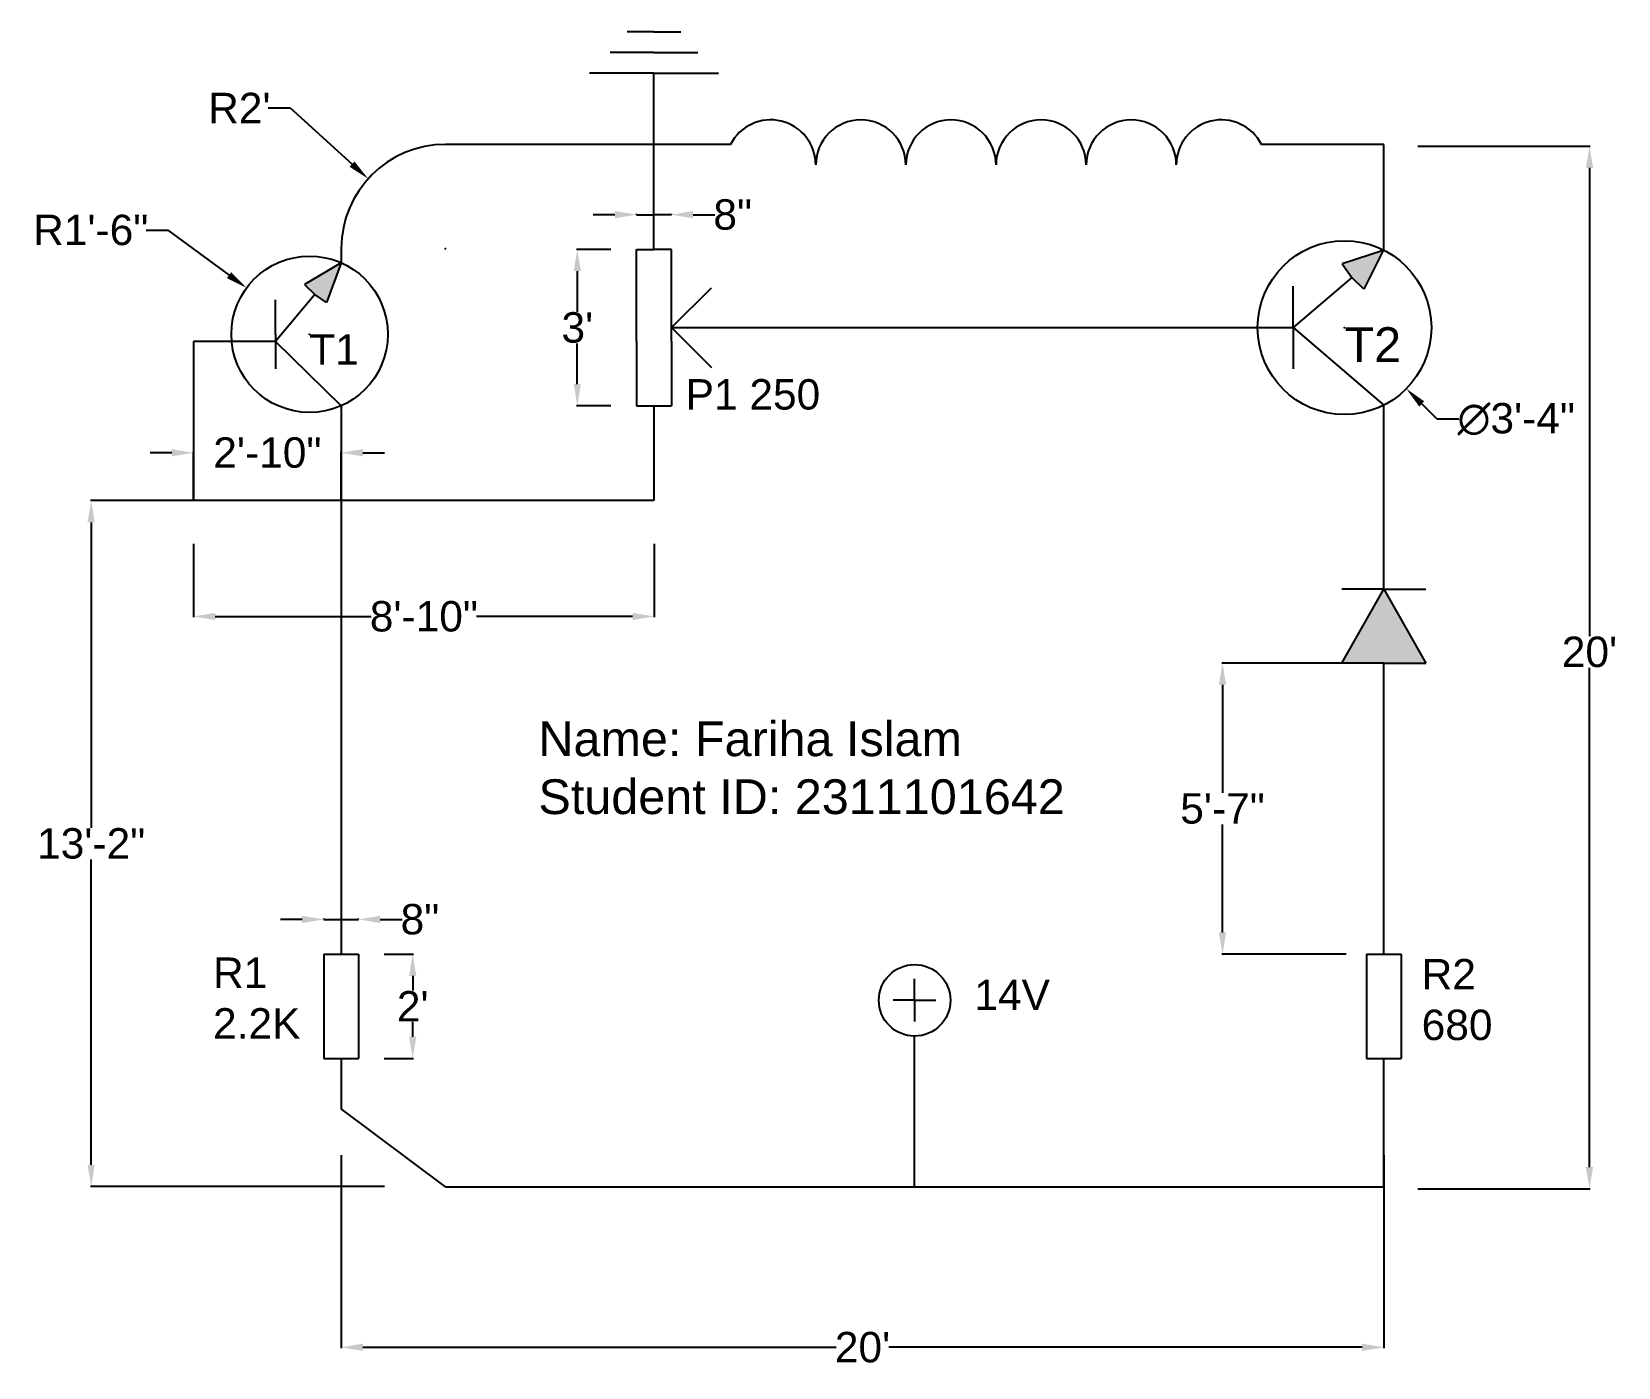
# Model space of a CAD drawing. Header units: inches. Extents: x 24 to 389, y -16 to 291.
import ezdxf

# ---------------------------------------------------------------- set-up
doc = ezdxf.new("R2010")
doc.units = ezdxf.units.IN
doc.header["$MEASUREMENT"] = 0
doc.styles.get("Standard").update_dxf_attribs({"font": 'arial.ttf'})
doc.dimstyles.get("Standard").update_dxf_attribs({"dimtxt": 7, "dimasz": 5, "dimexe": 0.18, "dimexo": 0.0625, "dimgap": 0.09, "dimtad": 0, "dimtih": 1, "dimtoh": 1, "dimdec": 0, "dimzin": 0, "dimdsep": 46, "dimlunit": 3, "dimtxsty": 'Standard', "dimcen": 0.09, "dimadec": 0, "dimazin": 0, "dimtfac": 1, "dimtdec": 0, "dimtofl": 0, "dimtmove": 0, "dimatfit": 3, "dimfxl": 1, "dimtolj": 1, "dimtzin": 0, "dimarcsym": 0})

# ---------------------------------------------------------------- blocks, each defined once
blk = doc.blocks.new('*D8')
at = {"color": 0, "lineweight": -2, "transparency": 16777216}
for p, q in [((95.38, 32.79), (95.38, -11.65)), ((335.38, 32.79), (335.38, -11.65)), ((100.38, -11.47), (209.29, -11.47)), ((330.38, -11.47), (221.47, -11.47))]:
    blk.add_line(p, q, dxfattribs=at)
at = {"color": 0, "transparency": 16777216}
for points in [[(100.38, -10.63), (100.38, -12.3), (95.38, -11.47)], [(330.38, -10.63), (330.38, -12.3), (335.38, -11.47)]]:
    blk.add_solid(points, dxfattribs=at)
at = {"layer": 'Defpoints', "color": 0, "transparency": 16777216}
for p in [(95.38, 32.85), (335.38, 32.85), (335.38, -11.47)]:
    blk.add_point(p, dxfattribs=at)
at = {"color": 0, "transparency": 16777216, "insert": (215.38, -11.47), "char_height": 7, "attachment_point": 5}
blk.add_mtext("\\A1;20'", dxfattribs=at)
blk = doc.blocks.new('*D9')
at = {"color": 0, "lineweight": -2, "transparency": 16777216}
for p, q in [((343.19, 265.01), (382.9, 265.01)), ((382.72, 260.01), (382.72, 152.25)), ((382.72, 30.01), (382.72, 144.92)), ((343.19, 25.01), (382.9, 25.01))]:
    blk.add_line(p, q, dxfattribs=at)
at = {"color": 0, "transparency": 16777216}
for points in [[(381.89, 260.01), (383.56, 260.01), (382.72, 265.01)], [(381.89, 30.01), (383.56, 30.01), (382.72, 25.01)]]:
    blk.add_solid(points, dxfattribs=at)
at = {"layer": 'Defpoints', "color": 0, "transparency": 16777216}
for p in [(343.13, 265.01), (343.13, 25.01), (382.72, 25.01)]:
    blk.add_point(p, dxfattribs=at)
at = {"color": 0, "transparency": 16777216, "insert": (382.72, 148.58), "char_height": 7, "attachment_point": 5}
blk.add_mtext("\\A1;20'", dxfattribs=at)
blk = doc.blocks.new('*D10')
at = {"color": 0, "lineweight": -2, "transparency": 16777216}
for p, q in [((95.32, 183.44), (37.64, 183.44)), ((37.82, 178.44), (37.82, 108.15)), ((37.82, 30.54), (37.82, 100.82)), ((105.36, 25.54), (37.64, 25.54))]:
    blk.add_line(p, q, dxfattribs=at)
at = {"color": 0, "transparency": 16777216}
for points in [[(36.98, 178.44), (38.65, 178.44), (37.82, 183.44)], [(36.98, 30.54), (38.65, 30.54), (37.82, 25.54)]]:
    blk.add_solid(points, dxfattribs=at)
at = {"layer": 'Defpoints', "color": 0, "transparency": 16777216}
for p in [(37.82, 183.44), (95.38, 183.44), (105.43, 25.54)]:
    blk.add_point(p, dxfattribs=at)
at = {"color": 0, "transparency": 16777216, "insert": (37.82, 104.49), "char_height": 7, "attachment_point": 5}
blk.add_mtext('\\A1;13\'-2"', dxfattribs=at)
blk = doc.blocks.new('*D11')
at = {"color": 0, "lineweight": -2, "transparency": 16777216}
for p, q in [((61.38, 173.49), (61.38, 156.59)), ((167.44, 173.49), (167.44, 156.59)), ((66.38, 156.77), (102.29, 156.77)), ((162.44, 156.77), (126.52, 156.77))]:
    blk.add_line(p, q, dxfattribs=at)
at = {"color": 0, "transparency": 16777216}
for points in [[(66.38, 157.61), (66.38, 155.94), (61.38, 156.77)], [(162.44, 157.61), (162.44, 155.94), (167.44, 156.77)]]:
    blk.add_solid(points, dxfattribs=at)
at = {"layer": 'Defpoints', "color": 0, "transparency": 16777216}
for p in [(61.38, 173.56), (167.44, 173.56), (167.44, 156.77)]:
    blk.add_point(p, dxfattribs=at)
at = {"color": 0, "transparency": 16777216, "insert": (114.41, 156.77), "char_height": 7, "attachment_point": 5}
blk.add_mtext('\\A1;8\'-10"', dxfattribs=at)
blk = doc.blocks.new('*D15')
at = {"color": 0, "lineweight": -2, "transparency": 16777216}
for p, q in [((328.48, 146.04), (298.07, 146.04)), ((298.25, 141.04), (298.25, 116.19)), ((298.25, 84.04), (298.25, 108.89)), ((326.73, 79.04), (298.07, 79.04))]:
    blk.add_line(p, q, dxfattribs=at)
at = {"color": 0, "transparency": 16777216}
for points in [[(297.41, 141.04), (299.08, 141.04), (298.25, 146.04)], [(297.41, 84.04), (299.08, 84.04), (298.25, 79.04)]]:
    blk.add_solid(points, dxfattribs=at)
at = {"layer": 'Defpoints', "color": 0, "transparency": 16777216}
for p in [(298.25, 146.04), (328.54, 146.04), (326.79, 79.04)]:
    blk.add_point(p, dxfattribs=at)
at = {"color": 0, "transparency": 16777216, "insert": (298.25, 112.54), "char_height": 7, "attachment_point": 5}
blk.add_mtext('\\A1;5\'-7"', dxfattribs=at)
blk = doc.blocks.new('*D16')
at = {"color": 0, "lineweight": -2, "transparency": 16777216}
for p, q in [((105.27, 79.04), (112.02, 79.04)), ((111.84, 74.04), (111.84, 70.64)), ((111.84, 60.04), (111.84, 63.43)), ((105.27, 55.04), (112.02, 55.04))]:
    blk.add_line(p, q, dxfattribs=at)
at = {"color": 0, "transparency": 16777216}
for points in [[(111, 74.04), (112.67, 74.04), (111.84, 79.04)], [(111, 60.04), (112.67, 60.04), (111.84, 55.04)]]:
    blk.add_solid(points, dxfattribs=at)
at = {"layer": 'Defpoints', "color": 0, "transparency": 16777216}
for p in [(105.2, 79.04), (105.2, 55.04), (111.84, 55.04)]:
    blk.add_point(p, dxfattribs=at)
at = {"color": 0, "transparency": 16777216, "insert": (111.84, 67.04), "char_height": 7, "attachment_point": 5}
blk.add_mtext("\\A1;2'", dxfattribs=at)
blk = doc.blocks.new('*D18')
at = {"color": 0, "lineweight": -2, "transparency": 16777216}
for p, q in [((157.42, 241.26), (149.55, 241.26)), ((149.73, 236.26), (149.73, 226.93)), ((149.73, 210.26), (149.73, 219.6)), ((157.42, 205.26), (149.55, 205.26))]:
    blk.add_line(p, q, dxfattribs=at)
at = {"color": 0, "transparency": 16777216}
for points in [[(148.9, 236.26), (150.56, 236.26), (149.73, 241.26)], [(148.9, 210.26), (150.56, 210.26), (149.73, 205.26)]]:
    blk.add_solid(points, dxfattribs=at)
at = {"layer": 'Defpoints', "color": 0, "transparency": 16777216}
for p in [(157.49, 241.26), (149.73, 205.26), (157.49, 205.26)]:
    blk.add_point(p, dxfattribs=at)
at = {"color": 0, "transparency": 16777216, "insert": (149.73, 223.26), "char_height": 7, "attachment_point": 5}
blk.add_mtext("\\A1;3'", dxfattribs=at)
blk = doc.blocks.new('*D19')
at = {"color": 0, "lineweight": -2, "transparency": 16777216}
for p, q in [((158.38, 249.26), (153.38, 249.26)), ((163.38, 249.33), (163.38, 249.44)), ((171.38, 249.33), (171.38, 249.44)), ((176.38, 249.26), (181.38, 249.26))]:
    blk.add_line(p, q, dxfattribs=at)
at = {"color": 0, "transparency": 16777216}
for points in [[(158.38, 250.1), (158.38, 248.43), (163.38, 249.26)], [(176.38, 250.1), (176.38, 248.43), (171.38, 249.26)]]:
    blk.add_solid(points, dxfattribs=at)
at = {"layer": 'Defpoints', "color": 0, "transparency": 16777216}
for p in [(163.38, 249.26), (171.38, 249.26), (171.38, 249.26)]:
    blk.add_point(p, dxfattribs=at)
at = {"color": 0, "transparency": 16777216, "insert": (185.5, 249.26), "char_height": 7, "attachment_point": 5}
blk.add_mtext('\\A1;8"', dxfattribs=at)
blk = doc.blocks.new('*D20')
at = {"color": 0, "lineweight": -2, "transparency": 16777216}
for p, q in [((86.38, 87.04), (81.38, 87.04)), ((91.38, 87.1), (91.38, 87.22)), ((99.38, 87.1), (99.38, 87.22)), ((104.38, 87.04), (109.38, 87.04))]:
    blk.add_line(p, q, dxfattribs=at)
at = {"color": 0, "transparency": 16777216}
for points in [[(86.38, 87.87), (86.38, 86.2), (91.38, 87.04)], [(104.38, 87.87), (104.38, 86.2), (99.38, 87.04)]]:
    blk.add_solid(points, dxfattribs=at)
at = {"layer": 'Defpoints', "color": 0, "transparency": 16777216}
for p in [(91.38, 87.04), (99.38, 87.04), (99.38, 87.04)]:
    blk.add_point(p, dxfattribs=at)
at = {"color": 0, "transparency": 16777216, "insert": (113.5, 87.04), "char_height": 7, "attachment_point": 5}
blk.add_mtext('\\A1;8"', dxfattribs=at)
blk = doc.blocks.new('*D21')
at = {"color": 0, "lineweight": -2, "transparency": 16777216}
for p, q in [((56.38, 194.46), (51.38, 194.46)), ((61.38, 183.5), (61.38, 194.64)), ((95.38, 183.5), (95.38, 194.64)), ((100.38, 194.46), (105.38, 194.46))]:
    blk.add_line(p, q, dxfattribs=at)
at = {"color": 0, "transparency": 16777216}
for points in [[(56.38, 195.29), (56.38, 193.62), (61.38, 194.46)], [(100.38, 195.29), (100.38, 193.62), (95.38, 194.46)]]:
    blk.add_solid(points, dxfattribs=at)
at = {"layer": 'Defpoints', "color": 0, "transparency": 16777216}
for p in [(95.38, 194.46), (61.38, 183.44), (95.38, 183.44)]:
    blk.add_point(p, dxfattribs=at)
at = {"color": 0, "transparency": 16777216, "insert": (78.38, 194.46), "char_height": 7, "attachment_point": 5}
blk.add_mtext('\\A1;2\'-10"', dxfattribs=at)
blk = doc.blocks.new('*D30')
at = {"color": 0, "lineweight": -2, "transparency": 16777216}
for p, q in [((78.59, 273.82), (83.59, 273.82)), ((83.59, 273.82), (97.87, 260.89)), ((119.29, 241.44), (119.47, 241.44)), ((119.38, 241.35), (119.38, 241.53))]:
    blk.add_line(p, q, dxfattribs=at)
at = {"color": 0, "transparency": 16777216}
blk.add_solid([(98.43, 261.51), (97.31, 260.28), (101.58, 257.54)], dxfattribs=at)
at = {"layer": 'Defpoints', "color": 0, "transparency": 16777216}
for p in [(101.58, 257.54), (119.38, 241.44)]:
    blk.add_point(p, dxfattribs=at)
at = {"color": 0, "transparency": 16777216, "insert": (71.93, 273.82), "char_height": 7, "attachment_point": 5}
blk.add_mtext("\\A1;R2'", dxfattribs=at)
blk = doc.blocks.new('*D31')
at = {"color": 0, "lineweight": -2, "transparency": 16777216}
for p, q in [((50.46, 245.71), (55.46, 245.71)), ((55.46, 245.71), (69.57, 235.34)), ((88.01, 221.73), (88.19, 221.73)), ((88.1, 221.64), (88.1, 221.82))]:
    blk.add_line(p, q, dxfattribs=at)
at = {"color": 0, "transparency": 16777216}
blk.add_solid([(70.06, 236.02), (69.07, 234.67), (73.6, 232.38)], dxfattribs=at)
at = {"layer": 'Defpoints', "color": 0, "transparency": 16777216}
for p in [(73.6, 232.38), (88.1, 221.73)]:
    blk.add_point(p, dxfattribs=at)
at = {"color": 0, "transparency": 16777216, "insert": (37.72, 245.71), "char_height": 7, "attachment_point": 5}
blk.add_mtext('\\A1;R1\'-6"', dxfattribs=at)
blk = doc.blocks.new('*D34')
at = {"color": 0, "lineweight": -2, "transparency": 16777216}
for p, q in [((326.23, 223.26), (326.41, 223.26)), ((326.32, 223.17), (326.32, 223.35)), ((347.66, 202.18), (344.11, 205.7)), ((352.66, 202.18), (347.66, 202.18))]:
    blk.add_line(p, q, dxfattribs=at)
at = {"color": 0, "transparency": 16777216}
blk.add_solid([(344.69, 206.29), (343.52, 205.1), (340.55, 209.21)], dxfattribs=at)
at = {"layer": 'Defpoints', "color": 0, "transparency": 16777216}
for p in [(312.09, 237.32), (340.55, 209.21)]:
    blk.add_point(p, dxfattribs=at)
at = {"color": 0, "transparency": 16777216, "insert": (365.87, 202.18), "char_height": 7, "attachment_point": 5}
blk.add_mtext('\\A1;∅3\'-4"', dxfattribs=at)

msp = doc.modelspace()

# ---------------------------------------------------------------- hatches: boundary and pattern name
at = {"true_color": 0x000000}
h = msp.add_hatch(color=18, dxfattribs=at)
h.dxf.hatch_style = 1
h.paths.add_polyline_path([(95.38, 238.19), (86.96, 233.22), (89.29, 230.9), (91.99, 229.03)])
h.paths.add_polyline_path([(335.25, 240.98), (325.8, 237.95), (328.02, 234.8), (330.78, 232.12)])
h = msp.add_hatch(color=18, dxfattribs=at)
h.dxf.hatch_style = 1
h.paths.add_polyline_path([(335.38, 163.04), (325.7, 146.04), (331.38, 146.04), (335.38, 146.04)])
h.paths.add_polyline_path([(335.38, 163.04), (335.38, 146.04), (339.38, 146.04), (345.05, 146.04)])

# ---------------------------------------------------------------- linework, layer by layer
for p, q in [((167.38, 291.38), (161.17, 291.38)), ((167.38, 291.38), (173.58, 291.38)), ((167.38, 286.6), (157.29, 286.6)), ((167.38, 286.6), (177.46, 286.6)), ((167.38, 281.82), (152.56, 281.82)), ((167.38, 241.26), (167.38, 281.82)), ((167.38, 281.82), (182.2, 281.82)), ((185.01, 265.44), (119.38, 265.44)), ((335.38, 265.44), (307.22, 265.44)), ((335.38, 241.09), (335.38, 265.44)), ((163.38, 249.26), (167.38, 249.26)), ((171.38, 249.26), (167.38, 249.26)), ((95.38, 241.44), (95.38, 238.19)), ((163.38, 241.26), (167.38, 241.26)), ((163.38, 220.06), (163.38, 241.26)), ((171.38, 241.26), (167.38, 241.26)), ((171.38, 220.06), (171.38, 241.26)), ((335.28, 241.14), (335.25, 240.98)), ((335.38, 241.09), (335.25, 240.98)), ((95.38, 238.19), (86.96, 233.22)), ((95.38, 238.19), (91.99, 229.03)), ((335.25, 240.98), (325.8, 237.95)), ((325.8, 237.95), (328.02, 234.8)), ((335.25, 240.98), (330.78, 232.12)), ((328.02, 234.8), (314.52, 223.26)), ((330.78, 232.12), (328.02, 234.8)), ((89.29, 230.9), (80.24, 220.06)), ((86.96, 233.22), (89.29, 230.9)), ((89.29, 230.9), (87.81, 229.13)), ((91.99, 229.03), (89.29, 230.9)), ((171.38, 223.26), (180.6, 232.42)), ((314.52, 223.26), (314.52, 232.78)), ((80.24, 225.07), (80.24, 229.66)), ((87.81, 229.13), (87.81, 229.13)), ((87.81, 229.13), (87.81, 229.13)), ((87.81, 229.13), (87.81, 229.13)), ((87.81, 229.13), (87.81, 229.13)), ((87.81, 229.13), (87.81, 229.13)), ((80.24, 221.73), (80.24, 225.07)), ((171.38, 223.26), (314.52, 223.26)), ((171.38, 223.26), (180.6, 214.11)), ((314.52, 223.26), (314.52, 213.75)), ((314.52, 223.26), (335.38, 205.43)), ((61.38, 220.06), (61.38, 183.44)), ((80.24, 220.06), (61.38, 220.06)), ((80.24, 221.73), (80.24, 218.39)), ((95.38, 205.26), (80.24, 220.06)), ((88.1, 221.73), (88.1, 221.73)), ((88.1, 221.73), (88.1, 221.73)), ((88.1, 221.73), (88.1, 221.73)), ((163.38, 220.06), (163.38, 205.26)), ((171.38, 220.06), (171.38, 205.26)), ((80.24, 218.39), (80.24, 213.79)), ((95.38, 205.26), (95.38, 79.04)), ((163.38, 205.26), (167.38, 205.26)), ((167.38, 205.26), (167.38, 183.44)), ((167.38, 205.26), (171.38, 205.26)), ((335.38, 163.04), (335.38, 205.43)), ((95.38, 183.44), (61.38, 183.44)), ((167.38, 183.44), (95.38, 183.44)), ((331.38, 163.04), (325.7, 163.04)), ((325.7, 146.04), (335.38, 163.04)), ((335.38, 163.04), (331.38, 163.04)), ((335.38, 163.04), (339.38, 163.04)), ((335.38, 163.04), (345.05, 146.04)), ((339.38, 163.04), (345.05, 163.04)), ((331.38, 146.04), (325.7, 146.04)), ((335.38, 146.04), (331.38, 146.04)), ((335.38, 79.04), (335.38, 146.04)), ((335.38, 146.04), (339.38, 146.04)), ((339.38, 146.04), (345.05, 146.04)), ((91.38, 87.04), (99.38, 87.04)), ((91.38, 79.04), (91.38, 55.04)), ((91.38, 79.04), (99.38, 79.04)), ((99.38, 79.04), (99.38, 55.04)), ((331.38, 79.04), (339.38, 79.04)), ((331.38, 79.04), (331.38, 55.04)), ((339.38, 79.04), (339.38, 55.04)), ((227.38, 68.41), (227.38, 73.33)), ((227.38, 68.41), (222.46, 68.41)), ((227.38, 68.41), (222.46, 68.41)), ((227.38, 68.41), (232.29, 68.41)), ((227.38, 68.41), (227.38, 63.5)), ((227.38, 59.11), (227.38, 60.17)), ((227.38, 25.44), (227.38, 59.11)), ((91.38, 55.04), (99.38, 55.04)), ((95.38, 55.04), (95.38, 43.44)), ((331.38, 55.04), (339.38, 55.04)), ((335.38, 25.44), (335.38, 55.04)), ((119.38, 25.44), (95.38, 43.44)), ((95.38, 43.44), (95.38, 43.44)), ((95.38, 43.44), (95.38, 43.44)), ((119.38, 25.44), (335.38, 25.44))]:
    msp.add_line(p, q)
for centre, radius in [((326.32, 223.26), 20), ((88.1, 221.73), 18), ((227.38, 68.41), 8.24)]:
    msp.add_circle(centre, radius)
for centre, radius, start, end in [((194.24, 260.71), 10.37, 0, 152.8713), ((214.99, 260.71), 10.37, 0, 180), ((235.74, 260.71), 10.37, 0, 180), ((256.49, 260.71), 10.37, 0, 180), ((277.24, 260.71), 10.37, 0, 180), ((297.98, 260.71), 10.37, 27.1287, 180), ((119.38, 241.44), 24, 90, 180)]:
    msp.add_arc(centre, radius, start, end)

# ---------------------------------------------------------------- texts
at = {"attachment_point": 1}
for s, width, heights, insert, char_height in [('T2', 45.0752, [0], (326.32, 223.35), 8), ('T1', 40.7411, [0], (88.01, 221.73), 7), ('P1 250', 79.8419, [0], (174.66, 211.4), 7), ('Name: Fariha Islam\\PStudent ID: 2311101642 ', 4897.98, [0], (140.78, 132.62), 8), ('R1\\P2.2K', 74.3616, [0], (65.87, 78.27), 7), ('R2\\P680', 58.8415, [0], (344.09, 77.93), 7), ('14V', 55.4772, [5.2], (241.12, 73.16), 7)]:
    msp.add_mtext_dynamic_manual_height_columns(s, width=width, gutter_width=1, heights=heights, dxfattribs=dict(at, insert=insert, char_height=char_height))

# ---------------------------------------------------------------- dimensions: what is measured, and where the dimension line sits
for center, mpoint, picture, middle in [((119.38, 241.44), (101.58, 257.54), '*D30', (71.93, 273.82)), ((88.1, 221.73), (73.6, 232.38), '*D31', (37.72, 245.71))]:
    dim = msp.add_radius_dim(center=center, mpoint=mpoint, dimstyle='Standard')
    dim.commit()
    dim.dimension.update_dxf_attribs({"geometry": picture, "text_midpoint": middle, "dimtype": 164})
dim = msp.add_linear_dim(base=(382.72, 25.01), p1=(343.13, 265.01), p2=(343.13, 25.01), angle=90, dimstyle='Standard')
dim.commit()
dim.dimension.update_dxf_attribs({"geometry": '*D9', "text_midpoint": (382.72, 148.58), "dimtype": 160})
for base, p1, p2, picture, middle in [((171.38, 249.26), (163.38, 249.26), (171.38, 249.26), '*D19', (185.5, 249.26)), ((95.38, 194.46), (61.38, 183.44), (95.38, 183.44), '*D21', (78.38, 194.46)), ((167.44, 156.77), (61.38, 173.56), (167.44, 173.56), '*D11', (114.41, 156.77)), ((99.38, 87.04), (91.38, 87.04), (99.38, 87.04), '*D20', (113.5, 87.04)), ((335.38, -11.47), (95.38, 32.85), (335.38, 32.85), '*D8', (215.38, -11.47))]:
    dim = msp.add_linear_dim(base=base, p1=p1, p2=p2, dimstyle='Standard')
    dim.commit()
    dim.dimension.update_dxf_attribs({"geometry": picture, "text_midpoint": middle})
for base, p1, p2, picture, middle in [((149.73, 205.26), (157.49, 241.26), (157.49, 205.26), '*D18', (149.73, 223.26)), ((37.82, 183.44), (105.43, 25.54), (95.38, 183.44), '*D10', (37.82, 104.49)), ((298.25, 146.04), (326.79, 79.04), (328.54, 146.04), '*D15', (298.25, 112.54)), ((111.84, 55.04), (105.2, 79.04), (105.2, 55.04), '*D16', (111.84, 67.04))]:
    dim = msp.add_linear_dim(base=base, p1=p1, p2=p2, angle=90, dimstyle='Standard')
    dim.commit()
    dim.dimension.update_dxf_attribs({"geometry": picture, "text_midpoint": middle})
dim = msp.add_diameter_dim_2p(p1=(312.09, 237.32), p2=(340.55, 209.21), dimstyle='Standard')
dim.commit()
dim.dimension.update_dxf_attribs({"geometry": '*D34', "text_midpoint": (365.87, 202.18), "dimtype": 163})

doc.saveas('drawing.dxf')
